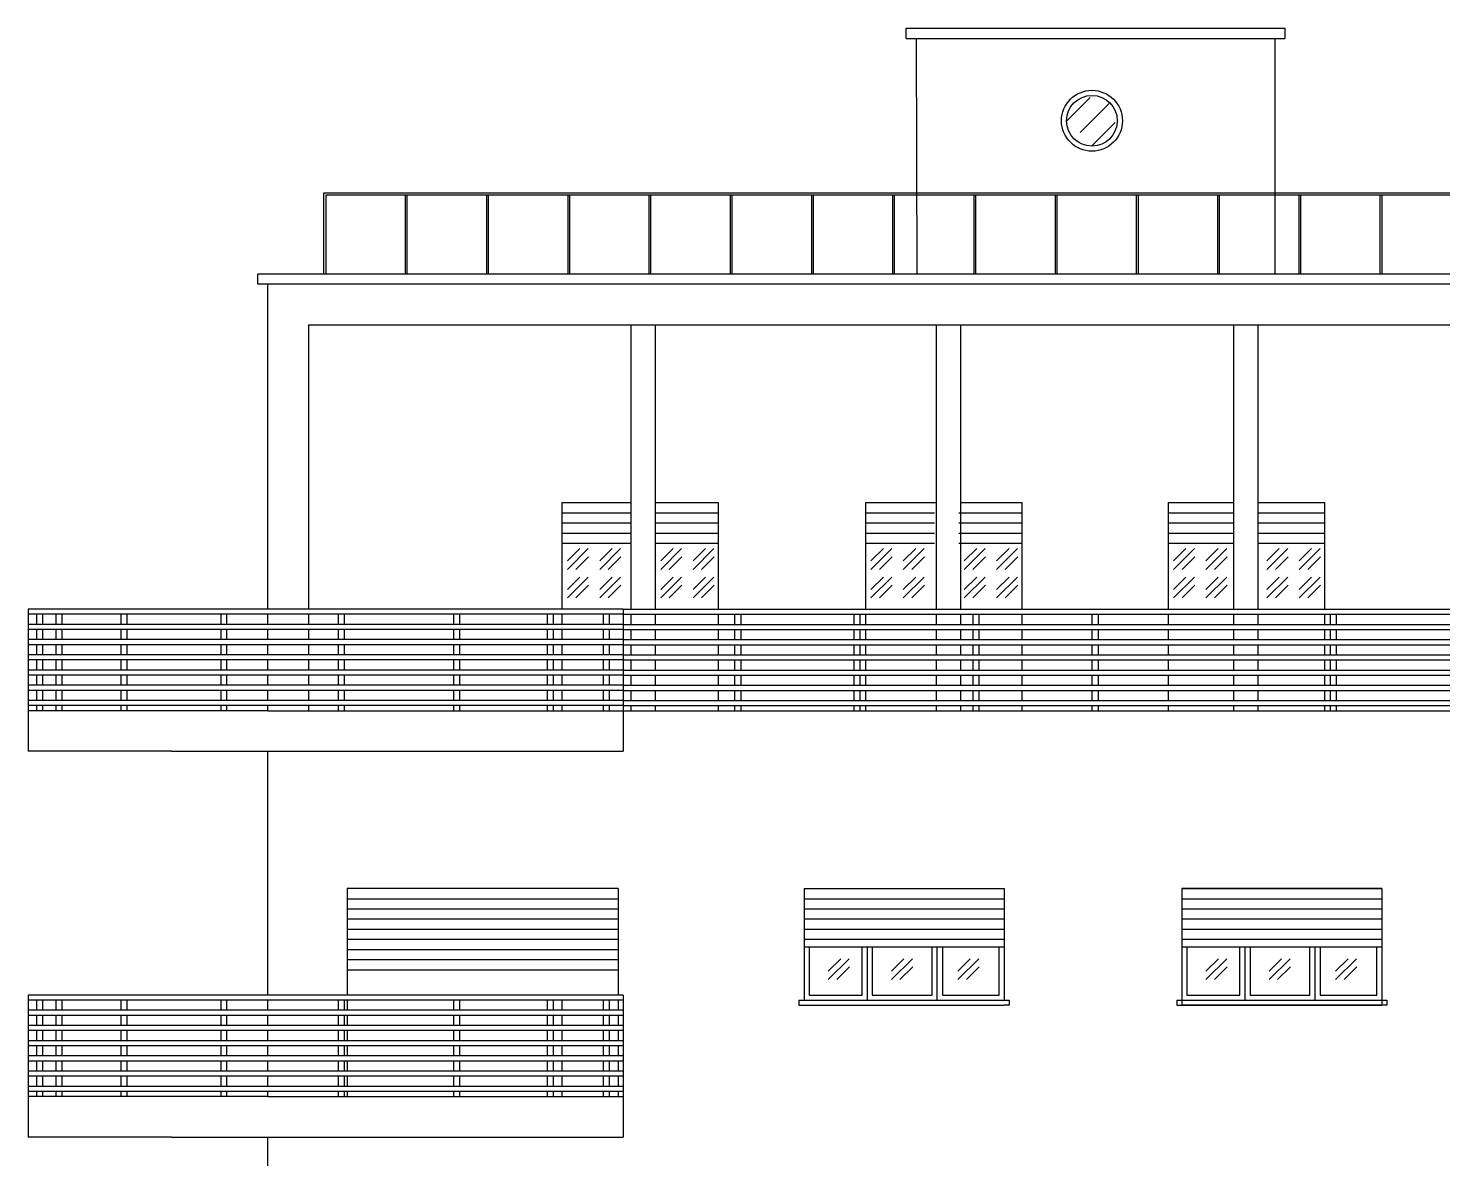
# Model space of a CAD drawing. Header units: millimetres. Extents: x 2459 to 3981, y 1231 to 4850.
# Drawn here: x 3629.02 to 3642.94, y 1247.4 to 1258.54 of the extents above; entities that cross this region are included whole.
import ezdxf

# ---------------------------------------------------------------- set-up
doc = ezdxf.new("R2010")
doc.units = ezdxf.units.MM

msp = doc.modelspace()

# ---------------------------------------------------------------- linework, layer by layer
at = {"ltscale": 0.01}
for p, q in [((3637.660065, 1258.438622, -0.022557), (3637.660065, 1258.538622, -0.022557)), ((3637.760065, 1258.438622, -0.022557), (3637.764128, 1256.11614, -0.026945)), ((3641.289945, 1258.438622, 0.329385), (3641.289945, 1256.11614, 0.035494)), ((3641.389945, 1258.538622, 0.335973), (3641.389945, 1258.438622, 0.335973)), ((3631.775005, 1255.615233), (3631.775005, 1252.815233)), ((3629.015005, 1252.815233, 1), (3629.015005, 1251.415233, 1)), ((3631.375005, 1252.665233), (3631.375005, 1252.765233)), ((3631.775005, 1252.765233), (3631.775005, 1252.665233)), ((3631.375005, 1252.515233), (3631.375005, 1252.615233)), ((3631.775005, 1252.615233), (3631.775005, 1252.515233)), ((3631.375005, 1252.365233), (3631.375005, 1252.465233)), ((3631.775005, 1252.465233), (3631.775005, 1252.365233)), ((3631.375005, 1252.215233), (3631.375005, 1252.315233)), ((3631.775005, 1252.315233), (3631.775005, 1252.215233)), ((3631.375005, 1252.065233), (3631.375005, 1252.165233)), ((3631.775005, 1252.165233), (3631.775005, 1252.065233)), ((3631.375005, 1251.915233), (3631.375005, 1252.015233)), ((3631.775005, 1252.015233), (3631.775005, 1251.915233)), ((3630.425005, 1251.814923, 0.402542), (3629.015005, 1251.814923, 1)), ((3630.475005, 1251.814923, 0.381356), (3630.425005, 1251.814923, 0.402542)), ((3631.375005, 1251.814923), (3630.475005, 1251.814923, 0.381356)), ((3631.375005, 1251.814923), (3631.375005, 1251.865233)), ((3631.775005, 1251.865233), (3631.775005, 1251.814923)), ((3630.425005, 1251.415233, 0.402542), (3629.015005, 1251.415233, 1)), ((3630.425005, 1251.415233, 0.402542), (3631.375005, 1251.415233, 0.402542)), ((3631.375005, 1249.013062), (3631.375005, 1251.415233)), ((3629.015005, 1249.013062, 1), (3629.015005, 1247.613062, 1)), ((3631.375005, 1248.863062), (3631.375005, 1248.963062)), ((3631.375005, 1248.863062), (3631.375005, 1248.963062)), ((3631.375005, 1248.713062), (3631.375005, 1248.813062)), ((3631.375005, 1248.713062), (3631.375005, 1248.813062)), ((3631.375005, 1248.563062), (3631.375005, 1248.663062)), ((3631.375005, 1248.563062), (3631.375005, 1248.663062)), ((3631.375005, 1248.413062), (3631.375005, 1248.513062)), ((3631.375005, 1248.413062), (3631.375005, 1248.513062)), ((3631.375005, 1248.263062), (3631.375005, 1248.363062)), ((3631.375005, 1248.263062), (3631.375005, 1248.363062)), ((3631.375005, 1248.113062), (3631.375005, 1248.213062)), ((3631.375005, 1248.113062), (3631.375005, 1248.213062)), ((3630.425005, 1248.012751, 0.402542), (3629.015005, 1248.012751, 1)), ((3630.475005, 1248.012751, 0.381356), (3630.425005, 1248.012751, 0.402542)), ((3631.375005, 1248.012751), (3630.475005, 1248.012751, 0.381356)), ((3631.375005, 1248.012751), (3631.375005, 1248.063062)), ((3631.375005, 1248.012751), (3631.375005, 1248.063062)), ((3631.775005, 1248.015233), (3631.775005, 1248.012751)), ((3630.425005, 1247.613062, 0.402542), (3629.015005, 1247.613062, 1)), ((3630.425005, 1247.613062, 0.402542), (3631.375005, 1247.613062, 0.402542)), ((3631.375005, 1245.315233), (3631.375005, 1247.613062))]:
    msp.add_line(p, q, dxfattribs=at)
at = {"linetype": 'Continuous', "ltscale": 0.01}
for p, q in [((3637.660065, 1258.538622, -0.022557), (3641.389945, 1258.538622, 0.335973)), ((3637.660065, 1258.438622, -0.022557), (3641.389945, 1258.438622, 0.335973)), ((3637.760065, 1258.438622, -0.012945), (3641.289945, 1258.438622, 0.32636)), ((3639.472718, 1257.855757), (3639.240241, 1257.623281)), ((3639.373969, 1257.511143), (3639.666984, 1257.804158)), ((3639.718584, 1257.609891), (3639.486108, 1257.377415)), ((3631.927146, 1256.11614), (3631.927146, 1256.91614)), ((3631.927146, 1256.91614), (3647.147146, 1256.91614)), ((3631.947146, 1256.11614), (3631.947146, 1256.89614)), ((3631.947146, 1256.89614), (3647.127146, 1256.89614)), ((3632.727146, 1256.89614), (3632.727146, 1256.11614)), ((3632.747146, 1256.11614), (3632.747146, 1256.89614)), ((3633.527146, 1256.89614), (3633.527146, 1256.11614)), ((3633.547146, 1256.11614), (3633.547146, 1256.89614)), ((3634.327146, 1256.89614), (3634.327146, 1256.11614)), ((3634.347146, 1256.11614), (3634.347146, 1256.89614)), ((3635.127146, 1256.89614), (3635.127146, 1256.11614)), ((3635.147146, 1256.11614), (3635.147146, 1256.89614)), ((3635.927146, 1256.89614), (3635.927146, 1256.11614)), ((3635.947146, 1256.11614), (3635.947146, 1256.89614)), ((3636.727146, 1256.89614), (3636.727146, 1256.11614)), ((3636.747146, 1256.11614), (3636.747146, 1256.89614)), ((3637.527146, 1256.89614), (3637.527146, 1256.11614)), ((3637.547146, 1256.11614), (3637.547146, 1256.89614)), ((3638.327146, 1256.89614), (3638.327146, 1256.11614)), ((3638.347146, 1256.11614), (3638.347146, 1256.89614)), ((3639.127146, 1256.89614), (3639.127146, 1256.11614)), ((3639.147146, 1256.11614), (3639.147146, 1256.89614)), ((3639.927146, 1256.89614), (3639.927146, 1256.11614)), ((3639.947146, 1256.11614), (3639.947146, 1256.89614)), ((3640.727146, 1256.89614), (3640.727146, 1256.11614)), ((3640.747146, 1256.11614), (3640.747146, 1256.89614)), ((3641.527146, 1256.89614), (3641.527146, 1256.11614)), ((3641.547146, 1256.11614), (3641.547146, 1256.89614)), ((3642.327146, 1256.89614), (3642.327146, 1256.11614)), ((3642.347146, 1256.11614), (3642.347146, 1256.89614)), ((3647.175005, 1256.11614), (3631.275005, 1256.11614)), ((3631.275005, 1256.017047), (3631.275005, 1256.11614)), ((3647.775005, 1256.01614), (3631.275005, 1256.017047)), ((3631.375005, 1252.815233), (3631.375005, 1256.017047)), ((3631.775005, 1255.615233), (3647.275005, 1255.615233)), ((3634.949442, 1255.615233), (3634.949442, 1252.815233)), ((3635.189421, 1255.615233), (3635.189421, 1252.815233)), ((3637.95708, 1255.615233), (3637.95708, 1252.815233)), ((3638.19706, 1255.615233), (3638.19706, 1252.815233)), ((3640.883832, 1255.615233), (3640.883832, 1252.815233)), ((3641.123811, 1255.615233), (3641.123811, 1252.815233)), ((3634.270208, 1253.864923), (3634.949442, 1253.864923)), ((3634.270208, 1253.864923), (3634.270208, 1252.815233)), ((3634.270208, 1253.864923, 0.597458), (3634.270208, 1253.764923, 0.597458)), ((3635.189421, 1253.864923), (3635.810208, 1253.864923)), ((3635.810208, 1253.864923), (3635.810208, 1252.815233)), ((3637.260208, 1253.864923), (3637.95708, 1253.864923)), ((3637.260208, 1253.864923), (3637.260208, 1252.815233)), ((3638.19706, 1253.864923), (3638.800208, 1253.864923)), ((3638.800208, 1253.864923), (3638.800208, 1252.815233)), ((3640.240208, 1253.864923), (3640.883832, 1253.864923)), ((3640.240208, 1253.864923), (3640.240208, 1252.815233)), ((3641.123811, 1253.864923), (3641.780208, 1253.864923)), ((3641.780208, 1253.864923), (3641.780208, 1252.815233)), ((3634.270208, 1253.764923, 0.597458), (3634.949442, 1253.764923, 0.597458)), ((3635.189421, 1253.764923, 0.597458), (3635.810208, 1253.764923, 0.597458)), ((3637.260208, 1253.764923, 0.597458), (3637.939442, 1253.764923, 0.597458)), ((3638.179421, 1253.764923, 0.597458), (3638.800208, 1253.764923, 0.597458)), ((3640.240208, 1253.764923, 0.597458), (3640.883832, 1253.764923, 0.597458)), ((3641.123811, 1253.764923), (3641.780208, 1253.764923, 0.597458)), ((3634.270208, 1253.664923, 0.597458), (3634.949442, 1253.664923, 0.597458)), ((3634.270208, 1253.564923, 0.597458), (3634.949442, 1253.564923, 0.597458)), ((3635.189421, 1253.664923, 0.597458), (3635.810208, 1253.664923, 0.597458)), ((3635.189421, 1253.564923, 0.597458), (3635.810208, 1253.564923, 0.597458)), ((3637.260208, 1253.664923, 0.597458), (3637.939442, 1253.664923, 0.597458)), ((3637.260208, 1253.564923, 0.597458), (3637.939442, 1253.564923, 0.597458)), ((3638.179421, 1253.664923, 0.597458), (3638.800208, 1253.664923, 0.597458)), ((3638.179421, 1253.564923, 0.597458), (3638.800208, 1253.564923, 0.597458)), ((3640.240208, 1253.664923, 0.597458), (3640.883832, 1253.664923, 0.597458)), ((3640.240208, 1253.564923, 0.597458), (3640.883832, 1253.564923, 0.597458)), ((3641.123811, 1253.664923), (3641.780208, 1253.664923, 0.597458)), ((3641.123811, 1253.564923), (3641.780208, 1253.564923, 0.597458)), ((3634.270208, 1253.464923, 0.597458), (3634.949442, 1253.464923, 0.597458)), ((3634.324163, 1253.207182), (3634.529869, 1253.412888)), ((3634.446414, 1253.412888), (3634.324163, 1253.290637)), ((3634.642347, 1253.207182), (3634.848053, 1253.412888)), ((3634.764597, 1253.412888), (3634.642347, 1253.290637)), ((3635.189421, 1253.464923, 0.597458), (3635.810208, 1253.464923, 0.597458)), ((3635.243377, 1253.207182), (3635.449083, 1253.412888)), ((3635.365627, 1253.412888), (3635.243377, 1253.290637)), ((3635.56156, 1253.207182), (3635.767266, 1253.412888)), ((3635.683811, 1253.412888), (3635.56156, 1253.290637)), ((3637.260208, 1253.464923, 0.597458), (3637.939442, 1253.464923, 0.597458)), ((3637.314163, 1253.207182), (3637.519869, 1253.412888)), ((3637.436414, 1253.412888), (3637.314163, 1253.290637)), ((3637.632347, 1253.207182), (3637.838053, 1253.412888)), ((3637.754597, 1253.412888), (3637.632347, 1253.290637)), ((3638.179421, 1253.464923, 0.597458), (3638.800208, 1253.464923, 0.597458)), ((3638.233377, 1253.207182), (3638.439083, 1253.412888)), ((3638.355627, 1253.412888), (3638.233377, 1253.290637)), ((3638.55156, 1253.207182), (3638.757266, 1253.412888)), ((3638.673811, 1253.412888), (3638.55156, 1253.290637)), ((3640.240208, 1253.464923, 0.597458), (3640.883832, 1253.464923, 0.597458)), ((3640.294163, 1253.207182), (3640.499869, 1253.412888)), ((3640.416414, 1253.412888), (3640.294163, 1253.290637)), ((3640.612347, 1253.207182), (3640.818053, 1253.412888)), ((3640.734597, 1253.412888), (3640.612347, 1253.290637)), ((3641.123811, 1253.464923), (3641.780208, 1253.464923, 0.597458)), ((3641.213377, 1253.207182), (3641.419083, 1253.412888)), ((3641.335627, 1253.412888), (3641.213377, 1253.290637)), ((3641.53156, 1253.207182), (3641.737266, 1253.412888)), ((3641.653811, 1253.412888), (3641.53156, 1253.290637)), ((3634.533052, 1253.332616), (3634.407618, 1253.207182)), ((3634.851236, 1253.332616), (3634.725802, 1253.207182)), ((3635.452266, 1253.332616), (3635.326832, 1253.207182)), ((3635.77045, 1253.332616), (3635.645016, 1253.207182)), ((3637.523052, 1253.332616), (3637.397618, 1253.207182)), ((3637.841236, 1253.332616), (3637.715802, 1253.207182)), ((3638.442266, 1253.332616), (3638.316832, 1253.207182)), ((3638.76045, 1253.332616), (3638.635016, 1253.207182)), ((3640.503052, 1253.332616), (3640.377618, 1253.207182)), ((3640.821236, 1253.332616), (3640.695802, 1253.207182)), ((3641.422266, 1253.332616), (3641.296832, 1253.207182)), ((3641.74045, 1253.332616), (3641.615016, 1253.207182)), ((3634.324163, 1252.925561), (3634.529869, 1253.131267)), ((3634.446414, 1253.131267), (3634.324163, 1253.009016)), ((3634.642347, 1252.925561), (3634.848053, 1253.131267)), ((3634.764597, 1253.131267), (3634.642347, 1253.009016)), ((3635.243377, 1252.925561), (3635.449083, 1253.131267)), ((3635.365627, 1253.131267), (3635.243377, 1253.009016)), ((3635.56156, 1252.925561), (3635.767266, 1253.131267)), ((3635.683811, 1253.131267), (3635.56156, 1253.009016)), ((3637.314163, 1252.925561), (3637.519869, 1253.131267)), ((3637.436414, 1253.131267), (3637.314163, 1253.009016)), ((3637.632347, 1252.925561), (3637.838053, 1253.131267)), ((3637.754597, 1253.131267), (3637.632347, 1253.009016)), ((3638.233377, 1252.925561), (3638.439083, 1253.131267)), ((3638.355627, 1253.131267), (3638.233377, 1253.009016)), ((3638.55156, 1252.925561), (3638.757266, 1253.131267)), ((3638.673811, 1253.131267), (3638.55156, 1253.009016)), ((3640.294163, 1252.925561), (3640.499869, 1253.131267)), ((3640.416414, 1253.131267), (3640.294163, 1253.009016)), ((3640.612347, 1252.925561), (3640.818053, 1253.131267)), ((3640.734597, 1253.131267), (3640.612347, 1253.009016)), ((3641.213377, 1252.925561), (3641.419083, 1253.131267)), ((3641.335627, 1253.131267), (3641.213377, 1253.009016)), ((3641.53156, 1252.925561), (3641.737266, 1253.131267)), ((3641.653811, 1253.131267), (3641.53156, 1253.009016)), ((3634.533052, 1253.050995), (3634.407618, 1252.925561)), ((3634.851236, 1253.050995), (3634.725802, 1252.925561)), ((3635.452266, 1253.050995), (3635.326832, 1252.925561)), ((3635.77045, 1253.050995), (3635.645016, 1252.925561)), ((3637.523052, 1253.050995), (3637.397618, 1252.925561)), ((3637.841236, 1253.050995), (3637.715802, 1252.925561)), ((3638.442266, 1253.050995), (3638.316832, 1252.925561)), ((3638.76045, 1253.050995), (3638.635016, 1252.925561)), ((3640.503052, 1253.050995), (3640.377618, 1252.925561)), ((3640.821236, 1253.050995), (3640.695802, 1252.925561)), ((3641.422266, 1253.050995), (3641.296832, 1252.925561)), ((3641.74045, 1253.050995), (3641.615016, 1252.925561)), ((3629.098409, 1252.665233), (3629.098409, 1252.765233)), ((3629.157113, 1252.665233), (3629.157113, 1252.765233)), ((3629.289707, 1252.665233), (3629.289707, 1252.765233)), ((3629.34841, 1252.665233), (3629.34841, 1252.765233)), ((3629.930487, 1252.665233), (3629.930487, 1252.765233)), ((3629.989191, 1252.665233), (3629.989191, 1252.765233)), ((3630.91231, 1252.765233), (3630.91231, 1252.665233)), ((3630.971014, 1252.665233), (3630.971014, 1252.765233)), ((3632.069021, 1252.665233), (3632.069021, 1252.765233)), ((3632.127725, 1252.665233), (3632.127725, 1252.765233)), ((3633.20487, 1252.665233), (3633.20487, 1252.765233)), ((3633.263573, 1252.665233), (3633.263573, 1252.765233)), ((3634.127635, 1252.665233), (3634.127635, 1252.765233)), ((3634.186339, 1252.665233), (3634.186339, 1252.765233)), ((3634.270208, 1252.765233), (3634.270208, 1252.665233)), ((3634.681157, 1252.665233), (3634.681157, 1252.765233)), ((3634.739861, 1252.665233), (3634.739861, 1252.765233)), ((3634.873556, 1252.815233), (3634.873556, 1251.802547)), ((3634.873556, 1252.815233), (3644.176453, 1252.815233)), ((3634.873556, 1252.765233, -0.936089), (3644.176453, 1252.765233, -0.936089)), ((3634.949442, 1252.765233), (3634.949442, 1252.665233)), ((3635.189421, 1252.765233), (3635.189421, 1252.665233)), ((3635.810208, 1252.765233), (3635.810208, 1252.665233)), ((3635.970871, 1252.765233), (3635.970871, 1252.665233)), ((3636.030871, 1252.765233), (3636.030871, 1252.665233)), ((3637.143983, 1252.765233), (3637.143983, 1252.665233)), ((3637.203983, 1252.765233), (3637.203983, 1252.665233)), ((3637.260208, 1252.765233), (3637.260208, 1252.665233)), ((3637.95708, 1252.765233), (3637.95708, 1252.665233)), ((3638.19706, 1252.765233), (3638.19706, 1252.665233)), ((3638.317096, 1252.765233), (3638.317096, 1252.665233)), ((3638.377096, 1252.765233), (3638.377096, 1252.665233)), ((3638.800208, 1252.765233), (3638.800208, 1252.665233)), ((3639.490208, 1252.765233), (3639.490208, 1252.665233)), ((3639.550208, 1252.765233), (3639.550208, 1252.665233)), ((3640.240208, 1252.765233), (3640.240208, 1252.665233)), ((3640.883832, 1252.765233), (3640.883832, 1252.665233)), ((3641.123811, 1252.765233), (3641.123811, 1252.665233)), ((3641.780208, 1252.765233), (3641.780208, 1252.665233)), ((3641.836432, 1252.765233), (3641.836432, 1252.665233)), ((3641.896432, 1252.765233), (3641.896432, 1252.665233)), ((3629.098409, 1252.515233), (3629.098409, 1252.615233)), ((3629.157113, 1252.515233), (3629.157113, 1252.615233)), ((3629.289707, 1252.515233), (3629.289707, 1252.615233)), ((3629.34841, 1252.515233), (3629.34841, 1252.615233)), ((3629.930487, 1252.515233), (3629.930487, 1252.615233)), ((3629.989191, 1252.515233), (3629.989191, 1252.615233)), ((3630.91231, 1252.615233), (3630.91231, 1252.515233)), ((3630.971014, 1252.515233), (3630.971014, 1252.615233)), ((3632.069021, 1252.515233), (3632.069021, 1252.615233)), ((3632.127725, 1252.515233), (3632.127725, 1252.615233)), ((3633.20487, 1252.515233), (3633.20487, 1252.615233)), ((3633.263573, 1252.515233), (3633.263573, 1252.615233)), ((3634.127635, 1252.515233), (3634.127635, 1252.615233)), ((3634.186339, 1252.515233), (3634.186339, 1252.615233)), ((3634.270208, 1252.615233), (3634.270208, 1252.515233)), ((3634.681157, 1252.515233), (3634.681157, 1252.615233)), ((3634.739861, 1252.515233), (3634.739861, 1252.615233)), ((3634.873556, 1252.665233), (3644.176453, 1252.665233)), ((3634.873556, 1252.615233, -0.936089), (3644.176453, 1252.615233, -0.936089)), ((3634.949442, 1252.615233), (3634.949442, 1252.515233)), ((3635.189421, 1252.615233), (3635.189421, 1252.515233)), ((3635.810208, 1252.615233), (3635.810208, 1252.515233)), ((3635.970871, 1252.615233), (3635.970871, 1252.515233)), ((3636.030871, 1252.615233), (3636.030871, 1252.515233)), ((3637.143983, 1252.615233), (3637.143983, 1252.515233)), ((3637.203983, 1252.615233), (3637.203983, 1252.515233)), ((3637.260208, 1252.615233), (3637.260208, 1252.515233)), ((3637.95708, 1252.615233), (3637.95708, 1252.515233)), ((3638.19706, 1252.615233), (3638.19706, 1252.515233)), ((3638.317096, 1252.615233), (3638.317096, 1252.515233)), ((3638.377096, 1252.615233), (3638.377096, 1252.515233)), ((3638.800208, 1252.615233), (3638.800208, 1252.515233)), ((3639.490208, 1252.615233), (3639.490208, 1252.515233)), ((3639.550208, 1252.615233), (3639.550208, 1252.515233)), ((3640.240208, 1252.615233), (3640.240208, 1252.515233)), ((3640.883832, 1252.615233), (3640.883832, 1252.515233)), ((3641.123811, 1252.615233), (3641.123811, 1252.515233)), ((3641.780208, 1252.615233), (3641.780208, 1252.515233)), ((3641.836432, 1252.615233), (3641.836432, 1252.515233)), ((3641.896432, 1252.615233), (3641.896432, 1252.515233)), ((3629.098409, 1252.365233), (3629.098409, 1252.465233)), ((3629.157113, 1252.365233), (3629.157113, 1252.465233)), ((3629.289707, 1252.365233), (3629.289707, 1252.465233)), ((3629.34841, 1252.365233), (3629.34841, 1252.465233)), ((3629.930487, 1252.365233), (3629.930487, 1252.465233)), ((3629.989191, 1252.365233), (3629.989191, 1252.465233)), ((3630.91231, 1252.465233), (3630.91231, 1252.365233)), ((3630.971014, 1252.365233), (3630.971014, 1252.465233)), ((3632.069021, 1252.365233), (3632.069021, 1252.465233)), ((3632.127725, 1252.365233), (3632.127725, 1252.465233)), ((3633.20487, 1252.365233), (3633.20487, 1252.465233)), ((3633.263573, 1252.365233), (3633.263573, 1252.465233)), ((3634.127635, 1252.365233), (3634.127635, 1252.465233)), ((3634.186339, 1252.365233), (3634.186339, 1252.465233)), ((3634.270208, 1252.465233), (3634.270208, 1252.365233)), ((3634.681157, 1252.365233), (3634.681157, 1252.465233)), ((3634.739861, 1252.365233), (3634.739861, 1252.465233)), ((3634.873556, 1252.515233), (3644.176453, 1252.515233)), ((3634.873556, 1252.465233, -0.936089), (3644.176453, 1252.465233, -0.936089)), ((3634.949442, 1252.465233), (3634.949442, 1252.365233)), ((3635.189421, 1252.465233), (3635.189421, 1252.365233)), ((3635.810208, 1252.465233), (3635.810208, 1252.365233)), ((3635.970871, 1252.465233), (3635.970871, 1252.365233)), ((3636.030871, 1252.465233), (3636.030871, 1252.365233)), ((3637.143983, 1252.465233), (3637.143983, 1252.365233)), ((3637.203983, 1252.465233), (3637.203983, 1252.365233)), ((3637.260208, 1252.465233), (3637.260208, 1252.365233)), ((3637.95708, 1252.465233), (3637.95708, 1252.365233)), ((3638.19706, 1252.465233), (3638.19706, 1252.365233)), ((3638.317096, 1252.465233), (3638.317096, 1252.365233)), ((3638.377096, 1252.465233), (3638.377096, 1252.365233)), ((3638.800208, 1252.465233), (3638.800208, 1252.365233)), ((3639.490208, 1252.465233), (3639.490208, 1252.365233)), ((3639.550208, 1252.465233), (3639.550208, 1252.365233)), ((3640.240208, 1252.465233), (3640.240208, 1252.365233)), ((3640.883832, 1252.465233), (3640.883832, 1252.365233)), ((3641.123811, 1252.465233), (3641.123811, 1252.365233)), ((3641.780208, 1252.465233), (3641.780208, 1252.365233)), ((3641.836432, 1252.465233), (3641.836432, 1252.365233)), ((3641.896432, 1252.465233), (3641.896432, 1252.365233)), ((3629.098409, 1252.215233), (3629.098409, 1252.315233)), ((3629.157113, 1252.215233), (3629.157113, 1252.315233)), ((3629.289707, 1252.215233), (3629.289707, 1252.315233)), ((3629.34841, 1252.215233), (3629.34841, 1252.315233)), ((3629.930487, 1252.215233), (3629.930487, 1252.315233)), ((3629.989191, 1252.215233), (3629.989191, 1252.315233)), ((3630.91231, 1252.315233), (3630.91231, 1252.215233)), ((3630.971014, 1252.215233), (3630.971014, 1252.315233)), ((3632.069021, 1252.215233), (3632.069021, 1252.315233)), ((3632.127725, 1252.215233), (3632.127725, 1252.315233)), ((3633.20487, 1252.215233), (3633.20487, 1252.315233)), ((3633.263573, 1252.215233), (3633.263573, 1252.315233)), ((3634.127635, 1252.215233), (3634.127635, 1252.315233)), ((3634.186339, 1252.215233), (3634.186339, 1252.315233)), ((3634.270208, 1252.315233), (3634.270208, 1252.215233)), ((3634.681157, 1252.215233), (3634.681157, 1252.315233)), ((3634.739861, 1252.215233), (3634.739861, 1252.315233)), ((3634.873556, 1252.365233), (3644.176453, 1252.365233)), ((3634.873556, 1252.315233, -0.936089), (3644.176453, 1252.315233, -0.936089)), ((3634.949442, 1252.315233), (3634.949442, 1252.215233)), ((3635.189421, 1252.315233), (3635.189421, 1252.215233)), ((3635.810208, 1252.315233), (3635.810208, 1252.215233)), ((3635.970871, 1252.315233), (3635.970871, 1252.215233)), ((3636.030871, 1252.315233), (3636.030871, 1252.215233)), ((3637.143983, 1252.315233), (3637.143983, 1252.215233)), ((3637.203983, 1252.315233), (3637.203983, 1252.215233)), ((3637.260208, 1252.315233), (3637.260208, 1252.215233)), ((3637.95708, 1252.315233), (3637.95708, 1252.215233)), ((3638.19706, 1252.315233), (3638.19706, 1252.215233)), ((3638.317096, 1252.315233), (3638.317096, 1252.215233)), ((3638.377096, 1252.315233), (3638.377096, 1252.215233)), ((3638.800208, 1252.315233), (3638.800208, 1252.215233)), ((3639.490208, 1252.315233), (3639.490208, 1252.215233)), ((3639.550208, 1252.315233), (3639.550208, 1252.215233)), ((3640.240208, 1252.315233), (3640.240208, 1252.215233)), ((3640.883832, 1252.315233), (3640.883832, 1252.215233)), ((3641.123811, 1252.315233), (3641.123811, 1252.215233)), ((3641.780208, 1252.315233), (3641.780208, 1252.215233)), ((3641.836432, 1252.315233), (3641.836432, 1252.215233)), ((3641.896432, 1252.315233), (3641.896432, 1252.215233)), ((3629.098409, 1252.065233), (3629.098409, 1252.165233)), ((3629.157113, 1252.065233), (3629.157113, 1252.165233)), ((3629.289707, 1252.065233), (3629.289707, 1252.165233)), ((3629.34841, 1252.065233), (3629.34841, 1252.165233)), ((3629.930487, 1252.065233), (3629.930487, 1252.165233)), ((3629.989191, 1252.065233), (3629.989191, 1252.165233)), ((3630.91231, 1252.165233), (3630.91231, 1252.065233)), ((3630.971014, 1252.065233), (3630.971014, 1252.165233)), ((3632.069021, 1252.065233), (3632.069021, 1252.165233)), ((3632.127725, 1252.065233), (3632.127725, 1252.165233)), ((3633.20487, 1252.065233), (3633.20487, 1252.165233)), ((3633.263573, 1252.065233), (3633.263573, 1252.165233)), ((3634.127635, 1252.065233), (3634.127635, 1252.165233)), ((3634.186339, 1252.065233), (3634.186339, 1252.165233)), ((3634.270208, 1252.165233), (3634.270208, 1252.065233)), ((3634.681157, 1252.065233), (3634.681157, 1252.165233)), ((3634.739861, 1252.065233), (3634.739861, 1252.165233)), ((3634.873556, 1252.215233), (3644.176453, 1252.215233)), ((3634.873556, 1252.165233, -0.936089), (3644.176453, 1252.165233, -0.936089)), ((3634.949442, 1252.165233), (3634.949442, 1252.065233)), ((3635.189421, 1252.165233), (3635.189421, 1252.065233)), ((3635.810208, 1252.165233), (3635.810208, 1252.065233)), ((3635.970871, 1252.165233), (3635.970871, 1252.065233)), ((3636.030871, 1252.165233), (3636.030871, 1252.065233)), ((3637.143983, 1252.165233), (3637.143983, 1252.065233)), ((3637.203983, 1252.165233), (3637.203983, 1252.065233)), ((3637.260208, 1252.165233), (3637.260208, 1252.065233)), ((3637.95708, 1252.165233), (3637.95708, 1252.065233)), ((3638.19706, 1252.165233), (3638.19706, 1252.065233)), ((3638.317096, 1252.165233), (3638.317096, 1252.065233)), ((3638.377096, 1252.165233), (3638.377096, 1252.065233)), ((3638.800208, 1252.165233), (3638.800208, 1252.065233)), ((3639.490208, 1252.165233), (3639.490208, 1252.065233)), ((3639.550208, 1252.165233), (3639.550208, 1252.065233)), ((3640.240208, 1252.165233), (3640.240208, 1252.065233)), ((3640.883832, 1252.165233), (3640.883832, 1252.065233)), ((3641.123811, 1252.165233), (3641.123811, 1252.065233)), ((3641.780208, 1252.165233), (3641.780208, 1252.065233)), ((3641.836432, 1252.165233), (3641.836432, 1252.065233)), ((3641.896432, 1252.165233), (3641.896432, 1252.065233)), ((3629.098409, 1251.915233), (3629.098409, 1252.015233)), ((3629.157113, 1251.915233), (3629.157113, 1252.015233)), ((3629.289707, 1251.915233), (3629.289707, 1252.015233)), ((3629.34841, 1251.915233), (3629.34841, 1252.015233)), ((3629.930487, 1251.915233), (3629.930487, 1252.015233)), ((3629.989191, 1251.915233), (3629.989191, 1252.015233)), ((3630.91231, 1252.015233), (3630.91231, 1251.915233)), ((3630.971014, 1251.915233), (3630.971014, 1252.015233)), ((3632.069021, 1251.915233), (3632.069021, 1252.015233)), ((3632.127725, 1251.915233), (3632.127725, 1252.015233)), ((3633.20487, 1251.915233), (3633.20487, 1252.015233)), ((3633.263573, 1251.915233), (3633.263573, 1252.015233)), ((3634.127635, 1251.915233), (3634.127635, 1252.015233)), ((3634.186339, 1251.915233), (3634.186339, 1252.015233)), ((3634.270208, 1252.015233), (3634.270208, 1251.915233)), ((3634.681157, 1251.915233), (3634.681157, 1252.015233)), ((3634.739861, 1251.915233), (3634.739861, 1252.015233)), ((3634.873556, 1252.065233), (3644.176453, 1252.065233)), ((3634.873556, 1252.015233, -0.936089), (3644.176453, 1252.015233, -0.936089)), ((3634.949442, 1252.015233), (3634.949442, 1251.915233)), ((3635.189421, 1252.015233), (3635.189421, 1251.915233)), ((3635.810208, 1252.015233), (3635.810208, 1251.915233)), ((3635.970871, 1252.015233), (3635.970871, 1251.915233)), ((3636.030871, 1252.015233), (3636.030871, 1251.915233)), ((3637.143983, 1252.015233), (3637.143983, 1251.915233)), ((3637.203983, 1252.015233), (3637.203983, 1251.915233)), ((3637.260208, 1252.015233), (3637.260208, 1251.915233)), ((3637.95708, 1252.015233), (3637.95708, 1251.915233)), ((3638.19706, 1252.015233), (3638.19706, 1251.915233)), ((3638.317096, 1252.015233), (3638.317096, 1251.915233)), ((3638.377096, 1252.015233), (3638.377096, 1251.915233)), ((3638.800208, 1252.015233), (3638.800208, 1251.915233)), ((3639.490208, 1252.015233), (3639.490208, 1251.915233)), ((3639.550208, 1252.015233), (3639.550208, 1251.915233)), ((3640.240208, 1252.015233), (3640.240208, 1251.915233)), ((3640.883832, 1252.015233), (3640.883832, 1251.915233)), ((3641.123811, 1252.015233), (3641.123811, 1251.915233)), ((3641.780208, 1252.015233), (3641.780208, 1251.915233)), ((3641.836432, 1252.015233), (3641.836432, 1251.915233)), ((3641.896432, 1252.015233), (3641.896432, 1251.915233)), ((3634.873556, 1251.915233), (3644.176453, 1251.915233)), ((3629.098409, 1251.814923), (3629.098409, 1251.865233)), ((3629.157113, 1251.814923), (3629.157113, 1251.865233)), ((3629.289707, 1251.814923), (3629.289707, 1251.865233)), ((3629.34841, 1251.814923), (3629.34841, 1251.865233)), ((3629.930487, 1251.814923), (3629.930487, 1251.865233)), ((3629.989191, 1251.814923), (3629.989191, 1251.865233)), ((3630.91231, 1251.865233), (3630.91231, 1251.815233)), ((3630.971014, 1251.814923), (3630.971014, 1251.865233)), ((3631.375005, 1251.814923), (3634.873556, 1251.814923)), ((3632.069021, 1251.814923), (3632.069021, 1251.865233)), ((3632.127725, 1251.814923), (3632.127725, 1251.865233)), ((3633.20487, 1251.814923), (3633.20487, 1251.865233)), ((3633.263573, 1251.814923), (3633.263573, 1251.865233)), ((3634.127635, 1251.814923), (3634.127635, 1251.865233)), ((3634.186339, 1251.814923), (3634.186339, 1251.865233)), ((3634.270208, 1251.865233), (3634.270208, 1251.814923)), ((3634.681157, 1251.814923), (3634.681157, 1251.865233)), ((3634.739861, 1251.814923), (3634.739861, 1251.865233)), ((3634.873556, 1251.865233, -0.936089), (3644.176453, 1251.865233, -0.936089)), ((3634.873556, 1251.814923), (3634.873556, 1251.415233)), ((3634.873556, 1251.814923), (3647.275005, 1251.814923)), ((3634.949442, 1251.865233), (3634.949442, 1251.814923)), ((3635.189421, 1251.865233), (3635.189421, 1251.814923)), ((3635.810208, 1251.865233), (3635.810208, 1251.814923)), ((3635.970871, 1251.865233), (3635.970871, 1251.814923)), ((3636.030871, 1251.865233), (3636.030871, 1251.814923)), ((3637.143983, 1251.865233), (3637.143983, 1251.814923)), ((3637.203983, 1251.865233), (3637.203983, 1251.814923)), ((3637.260208, 1251.865233), (3637.260208, 1251.814923)), ((3637.95708, 1251.865233), (3637.95708, 1251.814923)), ((3638.19706, 1251.865233), (3638.19706, 1251.814923)), ((3638.317096, 1251.865233), (3638.317096, 1251.814923)), ((3638.377096, 1251.865233), (3638.377096, 1251.814923)), ((3638.800208, 1251.865233), (3638.800208, 1251.814923)), ((3639.490208, 1251.865233), (3639.490208, 1251.814923)), ((3639.550208, 1251.865233), (3639.550208, 1251.814923)), ((3640.240208, 1251.865233), (3640.240208, 1251.814923)), ((3640.883832, 1251.865233), (3640.883832, 1251.814923)), ((3641.123811, 1251.865233), (3641.123811, 1251.814923)), ((3641.780208, 1251.865233), (3641.780208, 1251.814923)), ((3641.836432, 1251.865233), (3641.836432, 1251.814923)), ((3641.896432, 1251.865233), (3641.896432, 1251.814923)), ((3631.375005, 1251.415233, 0.402542), (3634.873556, 1251.415233, 0.402542)), ((3634.825005, 1250.062751), (3632.155005, 1250.062751)), ((3632.155005, 1250.062751), (3632.155005, 1249.013062)), ((3634.825005, 1250.062751), (3634.825005, 1249.013062)), ((3636.655005, 1250.062751), (3636.655005, 1248.962751, 1.194915)), ((3636.655005, 1250.062751), (3636.655005, 1248.962751, 1.194915)), ((3636.655005, 1250.062751), (3636.655005, 1248.962751, 1.194915)), ((3636.655005, 1250.062751, 0.597458), (3636.655005, 1248.962751, 0.597458)), ((3636.655005, 1250.062751, 0.597458), (3636.655005, 1249.962751, 0.597458)), ((3636.655005, 1250.062751), (3638.625005, 1250.062751)), ((3638.625005, 1250.062751), (3638.625005, 1248.962751)), ((3638.625005, 1250.062751), (3638.625005, 1248.962751)), ((3640.375005, 1250.062751), (3642.345005, 1250.062751)), ((3640.375005, 1250.062751), (3640.375005, 1248.912751)), ((3640.375005, 1250.062751), (3640.375005, 1248.962751, 1.194915)), ((3640.375005, 1250.062751), (3642.345005, 1250.062751)), ((3640.375005, 1250.062751), (3640.375005, 1248.962751, 1.194915)), ((3642.345005, 1250.062751, 0.597458), (3640.375005, 1250.062751, 0.597458)), ((3640.375005, 1250.062751), (3640.375005, 1248.962751, 1.194915)), ((3640.375005, 1250.062751, 0.597458), (3642.345005, 1250.062751, 0.597458)), ((3640.375005, 1250.062751, 0.597458), (3640.375005, 1248.962751, 0.597458)), ((3640.375005, 1250.062751, 1.194915), (3642.345005, 1250.062751, 1.194915)), ((3640.375005, 1250.062751, 0.597458), (3640.375005, 1249.962751, 0.597458)), ((3642.345005, 1250.062751), (3642.345005, 1248.912751)), ((3642.345005, 1250.062751), (3642.345005, 1248.962751)), ((3642.345005, 1250.062751), (3642.345005, 1248.962751)), ((3632.155005, 1249.962751, 0.597458), (3634.825005, 1249.962751)), ((3636.655005, 1249.962751, 0.597458), (3638.625005, 1249.962751, 0.597458)), ((3640.375005, 1249.962751, 0.597458), (3642.345005, 1249.962751, 0.597458)), ((3632.155005, 1249.862751, 0.597458), (3634.825005, 1249.862751)), ((3636.655005, 1249.862751, 0.597458), (3638.625005, 1249.862751, 0.597458)), ((3640.375005, 1249.862751, 0.597458), (3642.345005, 1249.862751, 0.597458)), ((3632.155005, 1249.762751, 0.597458), (3634.825005, 1249.762751)), ((3632.155005, 1249.662751, 0.597458), (3634.825005, 1249.662751)), ((3636.655005, 1249.762751, 0.597458), (3638.625005, 1249.762751, 0.597458)), ((3636.655005, 1249.662751, 0.597458), (3638.625005, 1249.662751, 0.597458)), ((3640.375005, 1249.762751, 0.597458), (3642.345005, 1249.762751, 0.597458)), ((3640.375005, 1249.662751, 0.597458), (3642.345005, 1249.662751, 0.597458)), ((3632.155005, 1249.562751, 0.597458), (3634.825005, 1249.562751)), ((3636.655005, 1249.562751, 0.597458), (3638.625005, 1249.562751, 0.597458)), ((3640.375005, 1249.562751, 0.597458), (3642.345005, 1249.562751, 0.597458)), ((3632.155005, 1249.462751, 0.597458), (3634.825005, 1249.462751)), ((3632.155005, 1249.362751, 0.597458), (3634.825005, 1249.362751)), ((3636.655005, 1249.487751, 0.597458), (3638.625005, 1249.487751, 0.597458)), ((3636.705005, 1249.487751, 0.597458), (3636.705005, 1249.012751, 1.138015)), ((3636.893466, 1249.165636, 0.597458), (3637.099172, 1249.371342, 0.597458)), ((3637.015717, 1249.371342, 0.597458), (3636.893466, 1249.249091, 0.597458)), ((3637.227413, 1249.012751, 1.138015), (3637.227413, 1249.487751, 0.597458)), ((3637.277413, 1249.487751, 0.597458), (3637.277413, 1248.962751, 1.194915)), ((3637.327413, 1249.487751, 0.597458), (3637.327413, 1249.012751, 1.138015)), ((3637.515874, 1249.165636, 1.251816), (3637.721581, 1249.371342, 1.251816)), ((3637.638125, 1249.371342, 1.251816), (3637.515874, 1249.249091, 1.251816)), ((3637.917413, 1249.012751, 1.138015), (3637.917413, 1249.487751, 0.597458)), ((3637.967413, 1248.962751, 1.194915), (3637.967413, 1249.487751, 0.597458)), ((3638.017413, 1249.487751, 0.597458), (3638.017413, 1249.012751, 1.138015)), ((3638.170011, 1249.165636, 0.597458), (3638.375717, 1249.371342, 0.597458)), ((3638.292262, 1249.371342, 0.597458), (3638.170011, 1249.249091, 0.597458)), ((3638.575005, 1249.012751, 1.138015), (3638.575005, 1249.487751, 0.597458)), ((3640.375005, 1249.487751, 0.597458), (3642.345005, 1249.487751, 0.597458)), ((3640.425005, 1249.487751, 0.597458), (3640.425005, 1249.012751, 1.138015)), ((3640.613466, 1249.165636, 0.597458), (3640.819172, 1249.371342, 0.597458)), ((3640.735717, 1249.371342, 0.597458), (3640.613466, 1249.249091, 0.597458)), ((3640.947413, 1249.012751, 1.138015), (3640.947413, 1249.487751, 0.597458)), ((3640.997413, 1249.487751, 0.597458), (3640.997413, 1248.962751, 1.194915)), ((3641.047413, 1249.487751, 0.597458), (3641.047413, 1249.012751, 1.138015)), ((3641.235874, 1249.165636, 1.251816), (3641.441581, 1249.371342, 1.251816)), ((3641.358125, 1249.371342, 1.251816), (3641.235874, 1249.249091, 1.251816)), ((3641.637413, 1249.012751, 1.138015), (3641.637413, 1249.487751, 0.597458)), ((3641.687413, 1248.962751, 1.194915), (3641.687413, 1249.487751, 0.597458)), ((3641.737413, 1249.487751, 0.597458), (3641.737413, 1249.012751, 1.138015)), ((3641.890011, 1249.165636, 0.597458), (3642.095717, 1249.371342, 0.597458)), ((3642.012262, 1249.371342, 0.597458), (3641.890011, 1249.249091, 0.597458)), ((3642.295005, 1249.012751, 1.138015), (3642.295005, 1249.487751, 0.597458)), ((3632.155005, 1249.262751, 0.597458), (3634.825005, 1249.262751)), ((3637.102356, 1249.29107, 0.597458), (3636.976922, 1249.165636, 0.597458)), ((3637.724764, 1249.29107, 1.251816), (3637.59933, 1249.165636, 1.251816)), ((3638.3789, 1249.29107, 0.597458), (3638.253466, 1249.165636, 0.597458)), ((3640.822356, 1249.29107, 0.597458), (3640.696922, 1249.165636, 0.597458)), ((3641.444764, 1249.29107, 1.251816), (3641.31933, 1249.165636, 1.251816)), ((3642.0989, 1249.29107, 0.597458), (3641.973466, 1249.165636, 0.597458)), ((3629.098409, 1248.863062), (3629.098409, 1248.963062)), ((3629.157113, 1248.863062), (3629.157113, 1248.963062)), ((3629.289707, 1248.863062), (3629.289707, 1248.963062)), ((3629.34841, 1248.863062), (3629.34841, 1248.963062)), ((3629.930487, 1248.863062), (3629.930487, 1248.963062)), ((3629.989191, 1248.863062), (3629.989191, 1248.963062)), ((3630.91231, 1248.963062), (3630.91231, 1248.863062)), ((3630.971014, 1248.863062), (3630.971014, 1248.963062)), ((3632.069021, 1248.863062), (3632.069021, 1248.963062)), ((3632.127725, 1248.863062), (3632.127725, 1248.963062)), ((3632.155005, 1248.963062), (3632.155005, 1248.863062)), ((3633.20487, 1248.863062), (3633.20487, 1248.963062)), ((3633.263573, 1248.863062), (3633.263573, 1248.963062)), ((3634.127635, 1248.863062), (3634.127635, 1248.963062)), ((3634.186339, 1248.863062), (3634.186339, 1248.963062)), ((3634.270208, 1248.963062), (3634.270208, 1248.863062)), ((3634.681157, 1248.863062), (3634.681157, 1248.963062)), ((3634.739861, 1248.863062), (3634.739861, 1248.963062)), ((3634.825005, 1248.963062), (3634.825005, 1248.863062)), ((3634.873556, 1249.013062), (3634.873556, 1248.000376)), ((3636.605005, 1248.962751, 1.194915), (3638.625005, 1248.962751, 1.194915)), ((3636.605005, 1248.962751, 1.194915), (3636.605005, 1248.912751, 1.194915)), ((3636.705005, 1249.012751, 1.792373), (3637.227413, 1249.012751, 1.792373)), ((3637.327413, 1249.012751, 1.792373), (3637.917413, 1249.012751, 1.792373)), ((3638.017413, 1249.012751, 1.638015), (3638.575005, 1249.012751, 1.77967)), ((3638.625005, 1248.962751), (3638.675005, 1248.962751)), ((3638.675005, 1248.962751), (3638.675005, 1248.912751)), ((3640.325005, 1248.962751, 1.194915), (3642.345005, 1248.962751, 1.194915)), ((3640.325005, 1248.962751, 1.194915), (3640.325005, 1248.912751, 1.194915)), ((3640.425005, 1249.012751, 1.792373), (3640.947413, 1249.012751, 1.792373)), ((3641.047413, 1249.012751, 1.792373), (3641.637413, 1249.012751, 1.792373)), ((3641.737413, 1249.012751, 1.638015), (3642.295005, 1249.012751, 1.77967)), ((3642.345005, 1248.962751), (3642.395005, 1248.962751)), ((3642.395005, 1248.962751), (3642.395005, 1248.912751)), ((3629.098409, 1248.713062), (3629.098409, 1248.813062)), ((3629.157113, 1248.713062), (3629.157113, 1248.813062)), ((3629.289707, 1248.713062), (3629.289707, 1248.813062)), ((3629.34841, 1248.713062), (3629.34841, 1248.813062)), ((3629.930487, 1248.713062), (3629.930487, 1248.813062)), ((3629.989191, 1248.713062), (3629.989191, 1248.813062)), ((3630.91231, 1248.813062), (3630.91231, 1248.713062)), ((3630.971014, 1248.713062), (3630.971014, 1248.813062)), ((3632.069021, 1248.713062), (3632.069021, 1248.813062)), ((3632.127725, 1248.713062), (3632.127725, 1248.813062)), ((3632.155005, 1248.813062), (3632.155005, 1248.713062)), ((3633.20487, 1248.713062), (3633.20487, 1248.813062)), ((3633.263573, 1248.713062), (3633.263573, 1248.813062)), ((3634.127635, 1248.713062), (3634.127635, 1248.813062)), ((3634.186339, 1248.713062), (3634.186339, 1248.813062)), ((3634.270208, 1248.813062), (3634.270208, 1248.713062)), ((3634.681157, 1248.713062), (3634.681157, 1248.813062)), ((3634.739861, 1248.713062), (3634.739861, 1248.813062)), ((3634.825005, 1248.813062), (3634.825005, 1248.713062)), ((3636.605005, 1248.912751, 1.194915), (3638.625005, 1248.912751, 1.102491)), ((3638.675005, 1248.912751), (3638.625005, 1248.912751, 1.102491)), ((3640.325005, 1248.912751, 1.194915), (3642.345005, 1248.912751, 1.102491)), ((3642.345005, 1248.912751), (3640.375005, 1248.912751)), ((3642.395005, 1248.912751), (3642.345005, 1248.912751, 1.102491)), ((3629.098409, 1248.563062), (3629.098409, 1248.663062)), ((3629.157113, 1248.563062), (3629.157113, 1248.663062)), ((3629.289707, 1248.563062), (3629.289707, 1248.663062)), ((3629.34841, 1248.563062), (3629.34841, 1248.663062)), ((3629.930487, 1248.563062), (3629.930487, 1248.663062)), ((3629.989191, 1248.563062), (3629.989191, 1248.663062)), ((3630.91231, 1248.663062), (3630.91231, 1248.563062)), ((3630.971014, 1248.563062), (3630.971014, 1248.663062)), ((3632.069021, 1248.563062), (3632.069021, 1248.663062)), ((3632.127725, 1248.563062), (3632.127725, 1248.663062)), ((3632.155005, 1248.663062), (3632.155005, 1248.563062)), ((3633.20487, 1248.563062), (3633.20487, 1248.663062)), ((3633.263573, 1248.563062), (3633.263573, 1248.663062)), ((3634.127635, 1248.563062), (3634.127635, 1248.663062)), ((3634.186339, 1248.563062), (3634.186339, 1248.663062)), ((3634.270208, 1248.663062), (3634.270208, 1248.563062)), ((3634.681157, 1248.563062), (3634.681157, 1248.663062)), ((3634.739861, 1248.563062), (3634.739861, 1248.663062)), ((3634.825005, 1248.663062), (3634.825005, 1248.563062)), ((3629.098409, 1248.413062), (3629.098409, 1248.513062)), ((3629.157113, 1248.413062), (3629.157113, 1248.513062)), ((3629.289707, 1248.413062), (3629.289707, 1248.513062)), ((3629.34841, 1248.413062), (3629.34841, 1248.513062)), ((3629.930487, 1248.413062), (3629.930487, 1248.513062)), ((3629.989191, 1248.413062), (3629.989191, 1248.513062)), ((3630.91231, 1248.513062), (3630.91231, 1248.413062)), ((3630.971014, 1248.413062), (3630.971014, 1248.513062)), ((3632.069021, 1248.413062), (3632.069021, 1248.513062)), ((3632.127725, 1248.413062), (3632.127725, 1248.513062)), ((3632.155005, 1248.513062), (3632.155005, 1248.413062)), ((3633.20487, 1248.413062), (3633.20487, 1248.513062)), ((3633.263573, 1248.413062), (3633.263573, 1248.513062)), ((3634.127635, 1248.413062), (3634.127635, 1248.513062)), ((3634.186339, 1248.413062), (3634.186339, 1248.513062)), ((3634.270208, 1248.513062), (3634.270208, 1248.413062)), ((3634.681157, 1248.413062), (3634.681157, 1248.513062)), ((3634.739861, 1248.413062), (3634.739861, 1248.513062)), ((3634.825005, 1248.513062), (3634.825005, 1248.413062)), ((3629.098409, 1248.263062), (3629.098409, 1248.363062)), ((3629.157113, 1248.263062), (3629.157113, 1248.363062)), ((3629.289707, 1248.263062), (3629.289707, 1248.363062)), ((3629.34841, 1248.263062), (3629.34841, 1248.363062)), ((3629.930487, 1248.263062), (3629.930487, 1248.363062)), ((3629.989191, 1248.263062), (3629.989191, 1248.363062)), ((3630.91231, 1248.363062), (3630.91231, 1248.263062)), ((3630.971014, 1248.263062), (3630.971014, 1248.363062)), ((3632.069021, 1248.263062), (3632.069021, 1248.363062)), ((3632.127725, 1248.263062), (3632.127725, 1248.363062)), ((3632.155005, 1248.363062), (3632.155005, 1248.263062)), ((3633.20487, 1248.263062), (3633.20487, 1248.363062)), ((3633.263573, 1248.263062), (3633.263573, 1248.363062)), ((3634.127635, 1248.263062), (3634.127635, 1248.363062)), ((3634.186339, 1248.263062), (3634.186339, 1248.363062)), ((3634.270208, 1248.363062), (3634.270208, 1248.263062)), ((3634.681157, 1248.263062), (3634.681157, 1248.363062)), ((3634.739861, 1248.263062), (3634.739861, 1248.363062)), ((3634.825005, 1248.363062), (3634.825005, 1248.263062)), ((3629.098409, 1248.113062), (3629.098409, 1248.213062)), ((3629.157113, 1248.113062), (3629.157113, 1248.213062)), ((3629.289707, 1248.113062), (3629.289707, 1248.213062)), ((3629.34841, 1248.113062), (3629.34841, 1248.213062)), ((3629.930487, 1248.113062), (3629.930487, 1248.213062)), ((3629.989191, 1248.113062), (3629.989191, 1248.213062)), ((3630.91231, 1248.213062), (3630.91231, 1248.113062)), ((3630.971014, 1248.113062), (3630.971014, 1248.213062)), ((3632.069021, 1248.113062), (3632.069021, 1248.213062)), ((3632.127725, 1248.113062), (3632.127725, 1248.213062)), ((3632.155005, 1248.213062), (3632.155005, 1248.113062)), ((3633.20487, 1248.113062), (3633.20487, 1248.213062)), ((3633.263573, 1248.113062), (3633.263573, 1248.213062)), ((3634.127635, 1248.113062), (3634.127635, 1248.213062)), ((3634.186339, 1248.113062), (3634.186339, 1248.213062)), ((3634.270208, 1248.213062), (3634.270208, 1248.113062)), ((3634.681157, 1248.113062), (3634.681157, 1248.213062)), ((3634.739861, 1248.113062), (3634.739861, 1248.213062)), ((3634.825005, 1248.213062), (3634.825005, 1248.113062)), ((3629.098409, 1248.012751), (3629.098409, 1248.063062)), ((3629.157113, 1248.012751), (3629.157113, 1248.063062)), ((3629.289707, 1248.012751), (3629.289707, 1248.063062)), ((3629.34841, 1248.012751), (3629.34841, 1248.063062)), ((3629.930487, 1248.012751), (3629.930487, 1248.063062)), ((3629.989191, 1248.012751), (3629.989191, 1248.063062)), ((3630.91231, 1248.063062), (3630.91231, 1248.013062)), ((3630.971014, 1248.012751), (3630.971014, 1248.063062)), ((3631.375005, 1248.012751), (3634.873556, 1248.012751)), ((3632.069021, 1248.012751), (3632.069021, 1248.063062)), ((3632.127725, 1248.012751), (3632.127725, 1248.063062)), ((3632.155005, 1248.063062), (3632.155005, 1248.012751)), ((3633.20487, 1248.012751), (3633.20487, 1248.063062)), ((3633.263573, 1248.012751), (3633.263573, 1248.063062)), ((3634.127635, 1248.012751), (3634.127635, 1248.063062)), ((3634.186339, 1248.012751), (3634.186339, 1248.063062)), ((3634.270208, 1248.063062), (3634.270208, 1248.012751)), ((3634.681157, 1248.012751), (3634.681157, 1248.063062)), ((3634.739861, 1248.012751), (3634.739861, 1248.063062)), ((3634.825005, 1248.063062), (3634.825005, 1248.012751)), ((3634.873556, 1248.012751), (3634.873556, 1247.613062)), ((3631.375005, 1247.613062, 0.402542), (3634.873556, 1247.613062, 0.402542))]:
    msp.add_line(p, q, dxfattribs=at)
at = {"ltscale": 0.01}
for points in [[(3634.873556, 1252.815233, 0), (3631.375005, 1252.815233, 0), (3629.015005, 1252.815233, 1)], [(3634.873556, 1252.765233, -0.936089), (3631.375005, 1252.765233, 0), (3629.015005, 1252.765233, 1)], [(3634.873556, 1252.665233, 0), (3631.375005, 1252.665233, 0), (3629.015005, 1252.665233, 1)], [(3634.873556, 1252.615233, -0.936089), (3631.375005, 1252.615233, 0), (3629.015005, 1252.615233, 1)], [(3634.873556, 1252.515233, 0), (3631.375005, 1252.515233, 0), (3629.015005, 1252.515233, 1)], [(3634.873556, 1252.465233, -0.936089), (3631.375005, 1252.465233, 0), (3629.015005, 1252.465233, 1)], [(3634.873556, 1252.365233, 0), (3631.375005, 1252.365233, 0), (3629.015005, 1252.365233, 1)], [(3634.873556, 1252.315233, -0.936089), (3631.375005, 1252.315233, 0), (3629.015005, 1252.315233, 1)], [(3634.873556, 1252.215233, 0), (3631.375005, 1252.215233, 0), (3629.015005, 1252.215233, 1)], [(3634.873556, 1252.165233, -0.936089), (3631.375005, 1252.165233, 0), (3629.015005, 1252.165233, 1)], [(3634.873556, 1252.065233, 0), (3631.375005, 1252.065233, 0), (3629.015005, 1252.065233, 1)], [(3634.873556, 1252.015233, -0.936089), (3631.375005, 1252.015233, 0), (3629.015005, 1252.015233, 1)], [(3634.873556, 1251.915233, 0), (3631.375005, 1251.915233, 0), (3629.015005, 1251.915233, 1)], [(3634.873556, 1251.865233, -0.936089), (3631.375005, 1251.865233, 0), (3629.015005, 1251.865233, 1)], [(3634.873556, 1249.013062, 0), (3631.375005, 1249.013062, 0), (3629.015005, 1249.013062, 1)], [(3634.873556, 1248.963062, -0.936089), (3631.375005, 1248.963062, 0), (3629.015005, 1248.963062, 1)], [(3634.873556, 1248.863062, 0), (3631.375005, 1248.863062, 0), (3629.015005, 1248.863062, 1)], [(3634.873556, 1248.813062, -0.936089), (3631.375005, 1248.813062, 0), (3629.015005, 1248.813062, 1)], [(3634.873556, 1248.713062, 0), (3631.375005, 1248.713062, 0), (3629.015005, 1248.713062, 1)], [(3634.873556, 1248.663062, -0.936089), (3631.375005, 1248.663062, 0), (3629.015005, 1248.663062, 1)], [(3634.873556, 1248.563062, 0), (3631.375005, 1248.563062, 0), (3629.015005, 1248.563062, 1)], [(3634.873556, 1248.513062, -0.936089), (3631.375005, 1248.513062, 0), (3629.015005, 1248.513062, 1)], [(3634.873556, 1248.413062, 0), (3631.375005, 1248.413062, 0), (3629.015005, 1248.413062, 1)], [(3634.873556, 1248.363062, -0.936089), (3631.375005, 1248.363062, 0), (3629.015005, 1248.363062, 1)], [(3634.873556, 1248.263062, 0), (3631.375005, 1248.263062, 0), (3629.015005, 1248.263062, 1)], [(3634.873556, 1248.213062, -0.936089), (3631.375005, 1248.213062, 0), (3629.015005, 1248.213062, 1)], [(3634.873556, 1248.113062, 0), (3631.375005, 1248.113062, 0), (3629.015005, 1248.113062, 1)], [(3634.873556, 1248.063062, -0.936089), (3631.375005, 1248.063062, 0), (3629.015005, 1248.063062, 1)]]:
    msp.add_polyline3d(points, dxfattribs=at)
for radius in [0.3, 0.25]:
    msp.add_circle((3639.490208, 1257.627381), radius, dxfattribs=at)

doc.saveas('drawing.dxf')
